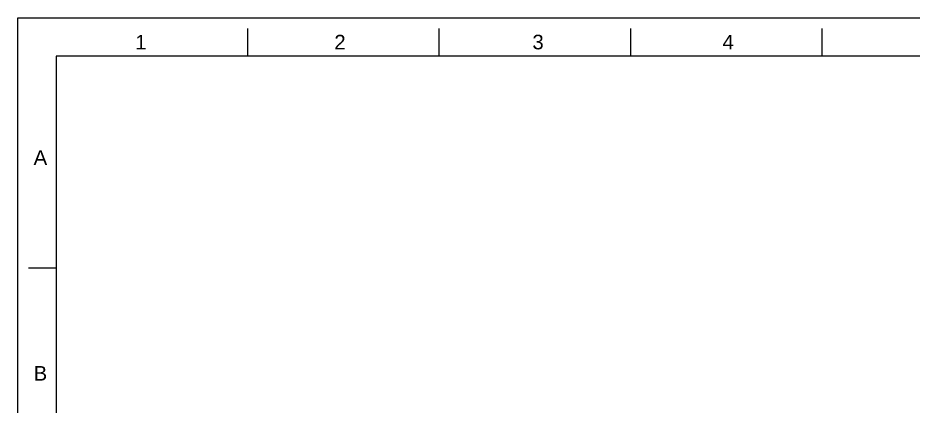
# Model space of a CAD drawing. Extents: x 9631 to 10472, y -18721 to -18126.
# Drawn here: x 9631 to 10099, y -18329 to -18125.9 of the extents above; entities that cross this region are included whole.
import ezdxf

# ---------------------------------------------------------------- set-up
doc = ezdxf.new("R2010")
doc.units = 0
doc.header["$MEASUREMENT"] = 0
doc.layers.add('FORM', color=7, linetype='CONTINUOUS')
doc.styles.get("Standard").update_dxf_attribs({"font": 'arial.ttf'})

msp = doc.modelspace()

# ---------------------------------------------------------------- linework, layer by layer
at = {"layer": 'FORM', "color": 7, "linetype": 'Continuous'}
for p, q in [((9631.02, -18720.65), (9631.02, -18125.94)), ((9631.02, -18125.94), (10472.02, -18125.94)), ((9751.16, -18145.97), (9751.16, -18131.41)), ((9851.28, -18145.97), (9851.28, -18131.41)), ((9951.4, -18145.97), (9951.4, -18131.41)), ((10051.52, -18145.97), (10051.52, -18131.41)), ((9651.04, -18145.97), (9651.04, -18700.63)), ((10451.99, -18145.97), (9651.04, -18145.97)), ((9651.04, -18256.9), (9636.49, -18256.9))]:
    msp.add_line(p, q, dxfattribs=at)

# ---------------------------------------------------------------- texts
at = {"layer": 'FORM', "color": 7, "linetype": 'Continuous', "char_height": 7.63, "attachment_point": 5}
for s, insert in [('1', (9695.32, -18138.62)), ('2', (9799.4, -18138.62)), ('3', (9902.96, -18138.62)), ('4', (10002.31, -18138.62))]:
    msp.add_mtext_dynamic_manual_height_columns(s, width=50.0595, gutter_width=12.51, heights=[0], dxfattribs=dict(at, insert=insert))
at = {"layer": 'FORM', "char_height": 7.63, "attachment_point": 5}
for s, insert in [('A', (9642.78, -18199.03)), ('B', (9642.78, -18311.85))]:
    msp.add_mtext_dynamic_manual_height_columns(s, width=10.0119, gutter_width=12.51, heights=[0], dxfattribs=dict(at, insert=insert))

doc.saveas('drawing.dxf')
